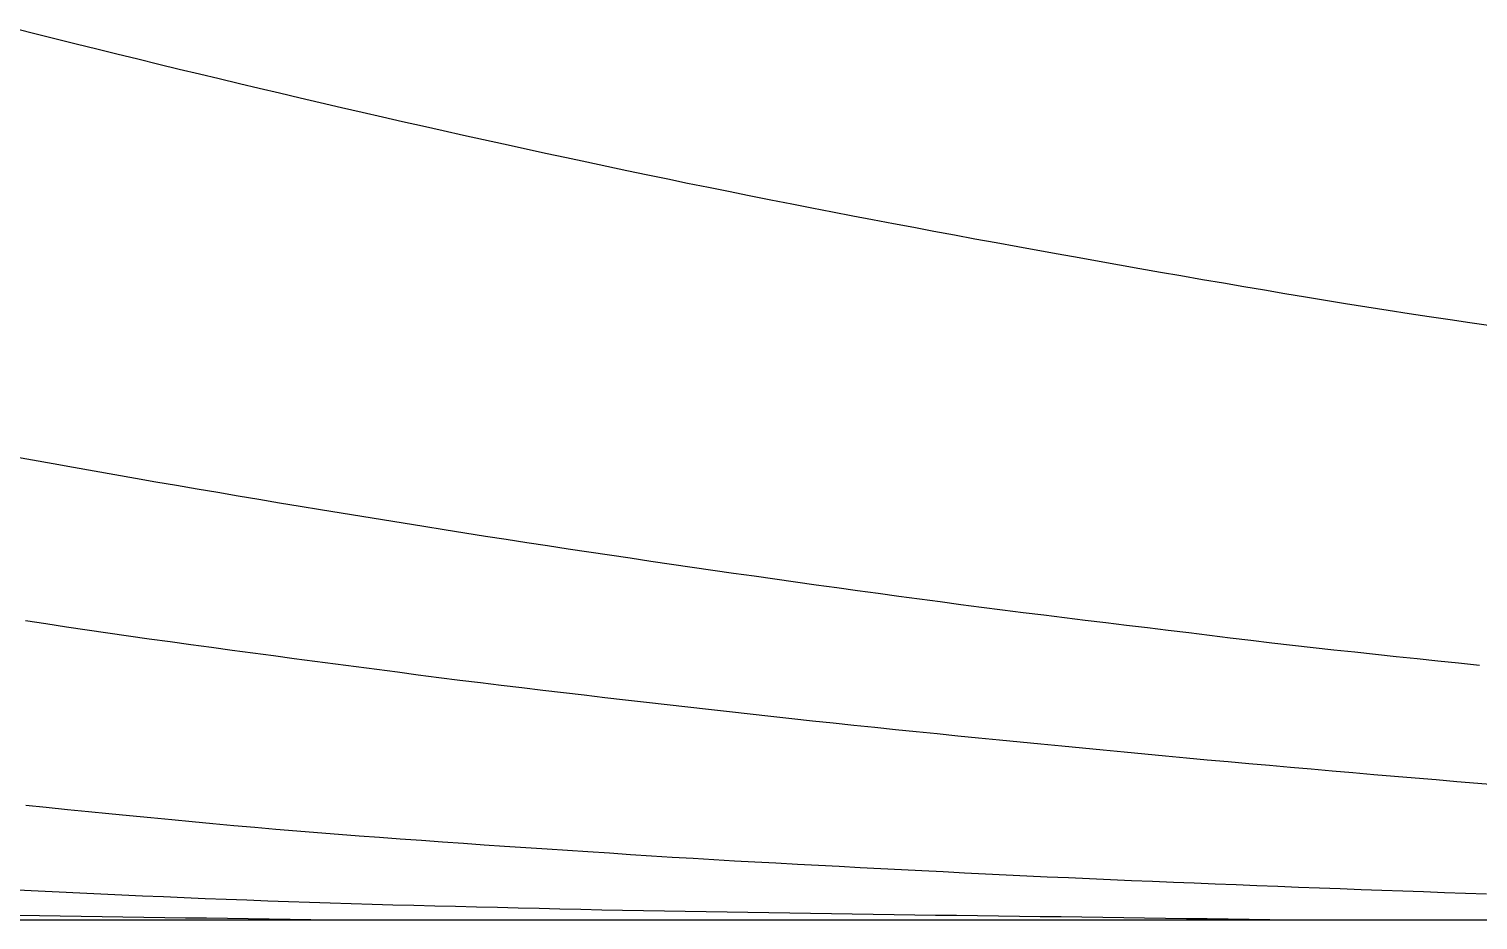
# Model space of a CAD drawing. Extents: x -4 to 218, y -16 to 16.
# Drawn here: x 58.51 to 65.45, y -15.92 to -11.65 of the extents above; entities that cross this region are included whole.
import ezdxf

# ---------------------------------------------------------------- set-up
doc = ezdxf.new("R2010")
doc.units = 0
doc.header["$MEASUREMENT"] = 0
doc.layers.add('Waterlines', color=7, linetype='Continuous')

msp = doc.modelspace()

# ---------------------------------------------------------------- linework, layer by layer
at = {"layer": 'Waterlines', "color": 135}
for points in [[(58.4508, -11.65367), (58.54579, -11.67739), (58.64129, -11.70114), (58.7365, -11.72471), (58.83501, -11.74898), (58.93148, -11.77265), (59.0317, -11.79714), (59.13285, -11.82173), (59.23022, -11.84531), (59.32682, -11.86859), (59.42216, -11.89147), (59.51837, -11.91445), (59.61349, -11.93705), (59.71115, -11.96013), (59.80878, -11.98308), (59.90478, -12.00552), (60.00759, -12.0294), (60.10694, -12.05234), (60.20399, -12.0746), (60.30008, -12.09651), (60.39521, -12.11805), (60.49496, -12.14048), (60.5917, -12.16209), (60.68753, -12.18334), (60.78317, -12.20439), (60.87806, -12.22513), (60.98388, -12.24809), (61.08488, -12.26982), (61.18205, -12.29056), (61.27832, -12.31094), (61.37428, -12.33111), (61.47404, -12.3519), (61.56986, -12.37171), (61.66489, -12.39119), (61.76454, -12.41146), (61.8608, -12.43088), (61.95939, -12.4506), (62.0634, -12.47123), (62.16362, -12.49095), (62.25986, -12.50975), (62.35876, -12.52893), (62.45627, -12.54771), (62.55114, -12.56586), (62.65134, -12.5849), (62.74767, -12.60309), (62.84372, -12.62112), (62.94318, -12.63967), (63.04121, -12.65785), (63.14312, -12.67662), (63.24625, -12.69551), (63.34288, -12.7131), (63.43901, -12.73049), (63.53959, -12.74859), (63.63621, -12.76586), (63.73274, -12.78303), (63.83046, -12.80029), (63.92974, -12.81773), (64.02656, -12.83463), (64.13081, -12.8527), (64.2312, -12.86998), (64.32919, -12.88673), (64.42756, -12.90342), (64.52539, -12.91987), (64.62344, -12.93622), (64.7195, -12.95207), (64.81541, -12.9677), (64.9172, -12.98406), (65.01989, -13.00027), (65.12112, -13.01596), (65.21692, -13.03052), (65.31642, -13.04534), (65.41161, -13.05924), (65.51118, -13.07351)], [(65.45692, -14.7008), (65.35744, -14.69058), (65.25813, -14.68031), (65.15849, -14.66993), (65.05908, -14.6595), (64.95962, -14.64896), (64.86015, -14.63832), (64.76064, -14.62756), (64.66119, -14.61664), (64.56194, -14.60553), (64.46246, -14.59408), (64.36308, -14.58226), (64.26382, -14.57012), (64.16457, -14.55782), (64.06519, -14.5456), (63.96603, -14.53358), (63.86693, -14.52166), (63.76765, -14.50972), (63.66834, -14.49774), (63.56905, -14.48569), (63.46984, -14.47354), (63.37068, -14.46128), (63.27131, -14.44884), (63.17229, -14.43627), (63.07301, -14.4235), (62.97396, -14.41059), (62.87465, -14.39749), (62.77575, -14.38431), (62.67648, -14.37095), (62.57718, -14.35746), (62.47831, -14.34391), (62.37923, -14.33022), (62.28033, -14.31645), (62.18117, -14.30255), (62.08218, -14.28857), (61.98313, -14.27449), (61.88423, -14.26035), (61.78515, -14.24609), (61.68623, -14.23177), (61.58728, -14.21736), (61.48825, -14.20284), (61.38947, -14.18825), (61.29043, -14.17353), (61.19152, -14.15873), (61.09272, -14.14383), (60.99388, -14.12882), (60.89505, -14.1137), (60.79625, -14.09848), (60.69745, -14.08313), (60.59862, -14.06767), (60.49971, -14.05208), (60.40104, -14.03641), (60.30197, -14.02056), (60.20365, -14.00472), (60.10496, -13.98871), (60.006, -13.97255), (59.90734, -13.95634), (59.80873, -13.94002), (59.71003, -13.9236), (59.6115, -13.9071), (59.51295, -13.8905), (59.41432, -13.87378), (59.3158, -13.85698), (59.21703, -13.84004), (59.11851, -13.82304), (59.02, -13.80593), (58.9215, -13.78871), (58.82307, -13.77137), (58.72455, -13.75387), (58.62617, -13.73626), (58.52775, -13.71849), (58.42907, -13.70052)], [(65.5485, -15.27431), (65.449, -15.26617), (65.34908, -15.25793), (65.24959, -15.24965), (65.14995, -15.24131), (65.05036, -15.23291), (64.95067, -15.22444), (64.85098, -15.21591), (64.7514, -15.20732), (64.65181, -15.19866), (64.55214, -15.18992), (64.45235, -15.18108), (64.35281, -15.17218), (64.25321, -15.16319), (64.15379, -15.15414), (64.05411, -15.14497), (63.95444, -15.13573), (63.85489, -15.12642), (63.75537, -15.11703), (63.6556, -15.10754), (63.55606, -15.09801), (63.45652, -15.08841), (63.35715, -15.07876), (63.25734, -15.06901), (63.1581, -15.05926), (63.05859, -15.04943), (62.95881, -15.03951), (62.85941, -15.02953), (62.75993, -15.01946), (62.66046, -15.00929), (62.561, -14.99902), (62.46154, -14.98862), (62.36214, -14.97812), (62.26276, -14.96751), (62.16336, -14.95677), (62.06395, -14.94592), (61.9644, -14.93494), (61.86515, -14.92389), (61.76575, -14.91271), (61.66653, -14.90146), (61.5671, -14.89011), (61.46782, -14.87871), (61.36818, -14.86719), (61.26917, -14.85569), (61.16959, -14.84407), (61.0704, -14.83242), (60.97097, -14.82069), (60.87161, -14.80891), (60.77211, -14.79703), (60.67278, -14.78508), (60.57344, -14.77299), (60.47409, -14.76055), (60.37495, -14.74734), (60.27597, -14.73428), (60.1772, -14.72134), (60.07783, -14.70834), (59.97885, -14.69535), (59.87943, -14.68226), (59.7806, -14.66919), (59.68147, -14.656), (59.58231, -14.64274), (59.48323, -14.6294), (59.38415, -14.61595), (59.28508, -14.60238), (59.186, -14.58867), (59.08692, -14.57479), (58.98779, -14.56073), (58.88895, -14.54653), (58.78992, -14.53212), (58.69106, -14.51756), (58.59203, -14.50277), (58.49329, -14.48785)], [(65.49064, -15.79666), (65.39034, -15.79314), (65.29014, -15.78958), (65.18986, -15.78599), (65.09002, -15.78237), (64.98965, -15.7787), (64.89008, -15.77503), (64.7906, -15.77134), (64.69084, -15.7676), (64.59113, -15.76385), (64.49139, -15.76007), (64.39158, -15.75626), (64.29152, -15.7524), (64.19181, -15.7485), (64.09171, -15.74453), (63.99178, -15.74051), (63.89159, -15.7364), (63.79163, -15.73221), (63.69081, -15.72791), (63.59027, -15.72352), (63.48917, -15.71901), (63.38769, -15.71439), (63.28899, -15.7098), (63.19064, -15.70513), (63.09143, -15.70033), (62.99077, -15.69537), (62.88908, -15.6903), (62.78715, -15.68515), (62.68961, -15.68018), (62.59095, -15.6751), (62.49117, -15.66994), (62.39097, -15.66472), (62.29119, -15.6595), (62.1909, -15.65425), (62.08667, -15.64882), (61.98663, -15.64371), (61.89014, -15.63857), (61.79073, -15.63264), (61.69093, -15.62648), (61.59087, -15.6202), (61.4914, -15.61389), (61.39145, -15.60748), (61.29042, -15.60096), (61.1878, -15.59428), (61.08999, -15.58787), (60.99174, -15.58138), (60.89081, -15.57466), (60.78818, -15.56776), (60.69028, -15.56113), (60.59196, -15.55439), (60.49144, -15.54742), (60.38978, -15.54026), (60.28861, -15.53301), (60.18964, -15.52576), (60.09117, -15.51837), (59.99216, -15.51075), (59.89249, -15.50285), (59.79278, -15.49472), (59.69262, -15.48631), (59.59222, -15.47764), (59.49111, -15.46868), (59.39079, -15.45957), (59.29232, -15.45044), (59.19406, -15.44116), (59.09422, -15.43158), (58.9923, -15.42167), (58.89351, -15.41196), (58.7955, -15.40223), (58.6945, -15.39212), (58.59353, -15.38194), (58.49612, -15.37205)], [(65.45369, -15.92031), (65.3538, -15.92031), (65.25379, -15.92031), (65.15384, -15.92031), (65.05379, -15.92031), (64.95392, -15.92031), (64.85367, -15.92031), (64.75352, -15.92031), (64.65318, -15.92031), (64.55315, -15.92031), (64.51251, -15.92031), (64.45377, -15.91949), (64.35374, -15.9181), (64.25375, -15.91671), (64.15371, -15.91533), (64.05355, -15.91394), (63.9537, -15.91256), (63.85363, -15.91117), (63.75376, -15.90979), (63.65391, -15.90842), (63.55374, -15.90704), (63.45374, -15.90568), (63.35355, -15.90432), (63.25367, -15.90297), (63.15362, -15.90164), (63.05329, -15.90034), (62.95329, -15.89909), (62.85295, -15.89801), (62.75365, -15.89664), (62.65343, -15.89512), (62.55369, -15.89357), (62.45382, -15.892), (62.35368, -15.89042), (62.2536, -15.88883), (62.154, -15.88725), (62.05378, -15.88566), (61.95383, -15.88408), (61.85374, -15.88251), (61.75374, -15.88095), (61.65358, -15.8794), (61.55356, -15.87791), (61.45329, -15.87652), (61.353, -15.87498), (61.25346, -15.87283), (61.15376, -15.87051), (61.0537, -15.86813), (60.95375, -15.86572), (60.85376, -15.86329), (60.75383, -15.86084), (60.65384, -15.85838), (60.554, -15.85591), (60.45376, -15.85343), (60.3539, -15.85094), (60.25351, -15.84844), (60.15371, -15.84594), (60.0535, -15.84334), (59.95373, -15.84023), (59.85375, -15.83679), (59.75404, -15.83323), (59.65408, -15.82958), (59.55421, -15.82585), (59.45428, -15.82203), (59.35451, -15.81815), (59.25433, -15.81415), (59.15467, -15.81008), (59.05455, -15.80588), (58.95463, -15.80154), (58.85477, -15.79705), (58.75487, -15.7924), (58.6549, -15.7876), (58.55476, -15.78265), (58.45496, -15.77759)], [(65.51141, -15.92031), (65.41144, -15.92031), (65.31136, -15.92031), (65.21128, -15.92031), (65.11147, -15.92031), (65.01157, -15.92031), (64.91139, -15.92031), (64.81135, -15.92031), (64.71127, -15.92031), (64.61137, -15.92031), (64.51132, -15.92031), (64.41136, -15.92031), (64.31142, -15.92031), (64.21145, -15.92031), (64.1113, -15.92031), (64.01147, -15.92031), (63.91123, -15.92031), (63.81123, -15.92031), (63.71107, -15.92031), (63.61136, -15.92031), (63.5114, -15.92031), (63.4114, -15.92031), (63.3111, -15.92031), (63.21092, -15.92031), (63.11123, -15.92031), (63.01148, -15.92031), (62.91103, -15.92031), (62.81144, -15.92031), (62.71133, -15.92031), (62.61117, -15.92031), (62.51122, -15.92031), (62.41126, -15.92031), (62.31154, -15.92031), (62.21139, -15.92031), (62.11156, -15.92031), (62.01105, -15.92031), (61.91147, -15.92031), (61.81135, -15.92031), (61.7115, -15.92031), (61.61174, -15.92031), (61.51118, -15.92031), (61.41113, -15.92031), (61.31067, -15.92031), (61.21118, -15.92031), (61.11137, -15.92031), (61.01095, -15.92031), (60.91173, -15.92031), (60.81125, -15.92031), (60.71109, -15.92031), (60.611, -15.92031), (60.51105, -15.92031), (60.41134, -15.92031), (60.31107, -15.92031), (60.21115, -15.92031), (60.11103, -15.92031), (60.01115, -15.92031), (59.91092, -15.92031), (59.81115, -15.92031), (59.71187, -15.92031), (59.61107, -15.92031), (59.5109, -15.92031), (59.41059, -15.92031), (59.31128, -15.92031), (59.211, -15.92031), (59.11125, -15.92031), (59.01194, -15.92031), (58.91127, -15.92031), (58.81096, -15.92031), (58.71103, -15.92031), (58.61107, -15.92031), (58.51126, -15.92031), (58.4109, -15.92031)], [(65.51743, -15.92031), (65.41724, -15.92031), (65.31739, -15.92031), (65.21735, -15.92031), (65.1175, -15.92031), (65.01735, -15.92031), (64.91742, -15.92031), (64.81723, -15.92031), (64.71745, -15.92031), (64.61717, -15.92031), (64.51726, -15.92031), (64.41729, -15.92031), (64.31733, -15.92031), (64.21722, -15.92031), (64.11729, -15.92031), (64.01747, -15.92031), (63.91747, -15.92031), (63.8172, -15.92031), (63.71725, -15.92031), (63.6173, -15.92031), (63.51731, -15.92031), (63.41718, -15.92031), (63.31738, -15.92031), (63.21738, -15.92031), (63.11727, -15.92031), (63.01738, -15.92031), (62.91739, -15.92031), (62.81733, -15.92031), (62.71735, -15.92031), (62.61723, -15.92031), (62.51743, -15.92031), (62.41722, -15.92031), (62.31712, -15.92031), (62.21718, -15.92031), (62.11734, -15.92031), (62.01719, -15.92031), (61.91728, -15.92031), (61.81705, -15.92031), (61.71719, -15.92031), (61.61718, -15.92031), (61.51721, -15.92031), (61.4171, -15.92031), (61.31717, -15.92031), (61.21722, -15.92031), (61.11712, -15.92031), (61.01709, -15.92031), (60.91727, -15.92031), (60.81705, -15.92031), (60.71733, -15.92031), (60.61721, -15.92031), (60.51709, -15.92031), (60.41708, -15.92031), (60.31712, -15.92031), (60.2172, -15.92031), (60.11725, -15.92031), (60.01709, -15.92031), (59.91725, -15.92031), (59.81701, -15.92031), (59.71719, -15.92031), (59.61678, -15.92031), (59.51722, -15.92031), (59.41711, -15.92031), (59.31729, -15.92031), (59.21688, -15.92031), (59.11708, -15.92031), (59.01715, -15.92031), (58.91705, -15.92031), (58.81689, -15.92031), (58.71721, -15.92031), (58.61695, -15.92031), (58.51712, -15.92031), (58.41701, -15.92031)], [(65.52354, -15.92031), (65.42339, -15.92031), (65.3234, -15.92031), (65.22332, -15.92031), (65.12328, -15.92031), (65.02298, -15.92031), (64.92304, -15.92031), (64.82332, -15.92031), (64.72292, -15.92031), (64.62304, -15.92031), (64.52282, -15.92031), (64.42295, -15.92031), (64.32274, -15.92031), (64.22269, -15.92031), (64.12244, -15.92031), (64.02257, -15.92031), (63.92243, -15.92031), (63.8222, -15.92031), (63.72216, -15.92031), (63.6221, -15.92031), (63.52208, -15.92031), (63.4221, -15.92031), (63.32199, -15.92031), (63.22186, -15.92031), (63.12181, -15.92031), (63.02184, -15.92031), (62.92165, -15.92031), (62.82154, -15.92031), (62.72156, -15.92031), (62.62127, -15.92031), (62.52138, -15.92031), (62.42147, -15.92031), (62.32121, -15.92031), (62.22116, -15.92031), (62.12087, -15.92031), (62.02093, -15.92031), (61.92083, -15.92031), (61.82098, -15.92031), (61.72089, -15.92031), (61.6209, -15.92031), (61.52091, -15.92031), (61.42039, -15.92031), (61.32048, -15.92031), (61.2205, -15.92031), (61.12028, -15.92031), (61.02044, -15.92031), (60.92006, -15.92031), (60.82014, -15.92031), (60.72017, -15.92031), (60.62006, -15.92031), (60.52007, -15.92031), (60.41988, -15.92031), (60.31986, -15.92031), (60.2197, -15.92031), (60.11967, -15.92031), (60.01965, -15.92031), (59.91943, -15.92031), (59.81966, -15.92031), (59.71909, -15.92031), (59.61961, -15.92031), (59.51948, -15.92031), (59.41933, -15.92031), (59.31918, -15.92031), (59.21917, -15.92031), (59.11916, -15.92031), (59.01875, -15.92031), (58.91873, -15.92031), (58.81873, -15.92031), (58.71873, -15.92031), (58.61859, -15.92031), (58.51861, -15.92031), (58.41845, -15.92031)], [(65.5239, -15.92031), (65.42409, -15.92031), (65.32391, -15.92031), (65.22391, -15.92031), (65.12397, -15.92031), (65.024, -15.92031), (64.92409, -15.92031), (64.8239, -15.92031), (64.72394, -15.92031), (64.62392, -15.92031), (64.52377, -15.92031), (64.42398, -15.92031), (64.32402, -15.92031), (64.22383, -15.92031), (64.1239, -15.92031), (64.02394, -15.92031), (63.92392, -15.92031), (63.82391, -15.92031), (63.72377, -15.92031), (63.62378, -15.92031), (63.52399, -15.92031), (63.42386, -15.92031), (63.32389, -15.92031), (63.2239, -15.92031), (63.12397, -15.92031), (63.02374, -15.92031), (62.92401, -15.92031), (62.82384, -15.92031), (62.72377, -15.92031), (62.62387, -15.92031), (62.52386, -15.92031), (62.42392, -15.92031), (62.32378, -15.92031), (62.22373, -15.92031), (62.12387, -15.92031), (62.02377, -15.92031), (61.9238, -15.92031), (61.8238, -15.92031), (61.7237, -15.92031), (61.62367, -15.92031), (61.52373, -15.92031), (61.42367, -15.92031), (61.32384, -15.92031), (61.22379, -15.92031), (61.12405, -15.92031), (61.0237, -15.92031), (60.9239, -15.92031), (60.82359, -15.92031), (60.72379, -15.92031), (60.62379, -15.92031), (60.52369, -15.92031), (60.42385, -15.92031), (60.32389, -15.92031), (60.22397, -15.92031), (60.12382, -15.92031), (60.02386, -15.92031), (59.92382, -15.92031), (59.82387, -15.92031), (59.72383, -15.92031), (59.62369, -15.92031), (59.52379, -15.92031), (59.42356, -15.92031), (59.32346, -15.92031), (59.22312, -15.92031), (59.123, -15.92031), (59.02345, -15.92031), (58.9234, -15.92031), (58.82366, -15.92031), (58.72342, -15.92031), (58.62379, -15.92031), (58.52357, -15.92031), (58.42378, -15.92031)], [(65.52715, -15.92031), (65.4273, -15.92031), (65.32696, -15.92031), (65.22687, -15.92031), (65.12686, -15.92031), (65.02688, -15.92031), (64.92688, -15.92031), (64.8269, -15.92031), (64.72693, -15.92031), (64.627, -15.92031), (64.52681, -15.92031), (64.42675, -15.92031), (64.32658, -15.92031), (64.22675, -15.92031), (64.12704, -15.92031), (64.02686, -15.92031), (63.92669, -15.92031), (63.82678, -15.92031), (63.72661, -15.92031), (63.62685, -15.92031), (63.52663, -15.92031), (63.42653, -15.92031), (63.3264, -15.92031), (63.22643, -15.92031), (63.12665, -15.92031), (63.0263, -15.92031), (62.92641, -15.92031), (62.82645, -15.92031), (62.72631, -15.92031), (62.62631, -15.92031), (62.5261, -15.92031), (62.42643, -15.92031), (62.32626, -15.92031), (62.22633, -15.92031), (62.12673, -15.92031), (62.02623, -15.92031), (61.92616, -15.92031), (61.82629, -15.92031), (61.72631, -15.92031), (61.62626, -15.92031), (61.52593, -15.92031), (61.4262, -15.92031), (61.32661, -15.92031), (61.22612, -15.92031), (61.12595, -15.92031), (61.02595, -15.92031), (60.92606, -15.92031), (60.82606, -15.92031), (60.72569, -15.92031), (60.62611, -15.92031), (60.52607, -15.92031), (60.42569, -15.92031), (60.3265, -15.92031), (60.2261, -15.92031), (60.12594, -15.92031), (60.02586, -15.92031), (59.92593, -15.92031), (59.82597, -15.92031), (59.72581, -15.92031), (59.62571, -15.92031), (59.52588, -15.92031), (59.4258, -15.92031), (59.32554, -15.92031), (59.2255, -15.92031), (59.12593, -15.92031), (59.02579, -15.92031), (58.92542, -15.92031), (58.82596, -15.92031), (58.7258, -15.92031), (58.62532, -15.92031), (58.52571, -15.92031), (58.42569, -15.92031)], [(65.54333, -15.92031), (65.44353, -15.92031), (65.34315, -15.92031), (65.24345, -15.92031), (65.14329, -15.92031), (65.04307, -15.92031), (64.94301, -15.92031), (64.84331, -15.92031), (64.74351, -15.92031), (64.64339, -15.92031), (64.54335, -15.92031), (64.4433, -15.92031), (64.34344, -15.92031), (64.24351, -15.92031), (64.14373, -15.92031), (64.04344, -15.92031), (63.94352, -15.92031), (63.84359, -15.92031), (63.74344, -15.92031), (63.64359, -15.92031), (63.54335, -15.92031), (63.4435, -15.92031), (63.34368, -15.92031), (63.2434, -15.92031), (63.14349, -15.92031), (63.04325, -15.92031), (62.94328, -15.92031), (62.84348, -15.92031), (62.74342, -15.92031), (62.64365, -15.92031), (62.5435, -15.92031), (62.44358, -15.92031), (62.34346, -15.92031), (62.24319, -15.92031), (62.14333, -15.92031), (62.04331, -15.92031), (61.94305, -15.92031), (61.84329, -15.92031), (61.74355, -15.92031), (61.64318, -15.92031), (61.54347, -15.92031), (61.4435, -15.92031), (61.34321, -15.92031), (61.24364, -15.92031), (61.14341, -15.92031), (61.04304, -15.92031), (60.94311, -15.92031), (60.84322, -15.92031), (60.74326, -15.92031), (60.64317, -15.92031), (60.54337, -15.92031), (60.44333, -15.92031), (60.34316, -15.92031), (60.24319, -15.92031), (60.14335, -15.92031), (60.04312, -15.92031), (59.94332, -15.92031), (59.84304, -15.92031), (59.74324, -15.92031), (59.64295, -15.92031), (59.54303, -15.92031), (59.44314, -15.92031), (59.34321, -15.92031), (59.24315, -15.92031), (59.14311, -15.92031), (59.04305, -15.92031), (58.9432, -15.92031), (58.84293, -15.92031), (58.74325, -15.92031), (58.64312, -15.92031), (58.54293, -15.92031), (58.44322, -15.92031)], [(65.45979, -15.92031), (65.35978, -15.92031), (65.25984, -15.92031), (65.1599, -15.92031), (65.06011, -15.92031), (64.95996, -15.92031), (64.85966, -15.92031), (64.75932, -15.92031), (64.65937, -15.92031), (64.55945, -15.92031), (64.45924, -15.92031), (64.35938, -15.92031), (64.25948, -15.92031), (64.15961, -15.92031), (64.05984, -15.92031), (63.95983, -15.92031), (63.85989, -15.92031), (63.75972, -15.92031), (63.65958, -15.92031), (63.55971, -15.92031), (63.45973, -15.92031), (63.35956, -15.92031), (63.25991, -15.92031), (63.15952, -15.92031), (63.05982, -15.92031), (62.95982, -15.92031), (62.85988, -15.92031), (62.75969, -15.92031), (62.65971, -15.92031), (62.55958, -15.92031), (62.45941, -15.92031), (62.35973, -15.92031), (62.25964, -15.92031), (62.15965, -15.92031), (62.05968, -15.92031), (61.95942, -15.92031), (61.85958, -15.92031), (61.75954, -15.92031), (61.65958, -15.92031), (61.55947, -15.92031), (61.45963, -15.92031), (61.35974, -15.92031), (61.25972, -15.92031), (61.15959, -15.92031), (61.05972, -15.92031), (60.95948, -15.92031), (60.85967, -15.92031), (60.75964, -15.92031), (60.65963, -15.92031), (60.55956, -15.92031), (60.45948, -15.92031), (60.3596, -15.92031), (60.25957, -15.92031), (60.15967, -15.92031), (60.05959, -15.92031), (59.95954, -15.92031), (59.85954, -15.92031), (59.7594, -15.92031), (59.65947, -15.92031), (59.55927, -15.92031), (59.45959, -15.92031), (59.35953, -15.92031), (59.25954, -15.92031), (59.15941, -15.92031), (59.05946, -15.92031), (58.95961, -15.92031), (58.85943, -15.92031), (58.75951, -15.92031), (58.65945, -15.92031), (58.55923, -15.92031), (58.45948, -15.92031)], [(65.46172, -15.92031), (65.36172, -15.92031), (65.26161, -15.92031), (65.16167, -15.92031), (65.06158, -15.92031), (64.9616, -15.92031), (64.86152, -15.92031), (64.76163, -15.92031), (64.66156, -15.92031), (64.56165, -15.92031), (64.46151, -15.92031), (64.36154, -15.92031), (64.26146, -15.92031), (64.16149, -15.92031), (64.06142, -15.92031), (63.96161, -15.92031), (63.86147, -15.92031), (63.76139, -15.92031), (63.66167, -15.92031), (63.56137, -15.92031), (63.46144, -15.92031), (63.36129, -15.92031), (63.26125, -15.92031), (63.16138, -15.92031), (63.06131, -15.92031), (62.96126, -15.92031), (62.86138, -15.92031), (62.76123, -15.92031), (62.66128, -15.92031), (62.56131, -15.92031), (62.46099, -15.92031), (62.36097, -15.92031), (62.26101, -15.92031), (62.16106, -15.92031), (62.06113, -15.92031), (61.96106, -15.92031), (61.86116, -15.92031), (61.76094, -15.92031), (61.66116, -15.92031), (61.56103, -15.92031), (61.46101, -15.92031), (61.36109, -15.92031), (61.26093, -15.92031), (61.16093, -15.92031), (61.06095, -15.92031), (60.96094, -15.92031), (60.86104, -15.92031), (60.76102, -15.92031), (60.66107, -15.92031), (60.56088, -15.92031), (60.46064, -15.92031), (60.36074, -15.92031), (60.26058, -15.92031), (60.16061, -15.92031), (60.06069, -15.92031), (59.96059, -15.92031), (59.92507, -15.92031), (59.86066, -15.91938), (59.76072, -15.91794), (59.66059, -15.91649), (59.5606, -15.91504), (59.46062, -15.91359), (59.36084, -15.91214), (59.26096, -15.91068), (59.16072, -15.90921), (59.06068, -15.90775), (58.96063, -15.90628), (58.86081, -15.9048), (58.76088, -15.90331), (58.66069, -15.90181), (58.56081, -15.9003), (58.4608, -15.89878)], [(65.46114, -15.92031), (65.36134, -15.92031), (65.26112, -15.92031), (65.1612, -15.92031), (65.06115, -15.92031), (64.96103, -15.92031), (64.86115, -15.92031), (64.76123, -15.92031), (64.66121, -15.92031), (64.56116, -15.92031), (64.46123, -15.92031), (64.36131, -15.92031), (64.26131, -15.92031), (64.16126, -15.92031), (64.06131, -15.92031), (63.96108, -15.92031), (63.86128, -15.92031), (63.76115, -15.92031), (63.66124, -15.92031), (63.5613, -15.92031), (63.46125, -15.92031), (63.36123, -15.92031), (63.26125, -15.92031), (63.16132, -15.92031), (63.06112, -15.92031), (62.96121, -15.92031), (62.86102, -15.92031), (62.76123, -15.92031), (62.66117, -15.92031), (62.5612, -15.92031), (62.46116, -15.92031), (62.36129, -15.92031), (62.26098, -15.92031), (62.16108, -15.92031), (62.06139, -15.92031), (61.96126, -15.92031), (61.86102, -15.92031), (61.7609, -15.92031), (61.66126, -15.92031), (61.56114, -15.92031), (61.46122, -15.92031), (61.36099, -15.92031), (61.26114, -15.92031), (61.16134, -15.92031), (61.0612, -15.92031), (60.96095, -15.92031), (60.86095, -15.92031), (60.76105, -15.92031), (60.66108, -15.92031), (60.56104, -15.92031), (60.46115, -15.92031), (60.36119, -15.92031), (60.26107, -15.92031), (60.16117, -15.92031), (60.06164, -15.92031), (59.96126, -15.92031), (59.86099, -15.92031), (59.76043, -15.92031), (59.66109, -15.92031), (59.5611, -15.92031), (59.46075, -15.92031), (59.36108, -15.92031), (59.26144, -15.92031), (59.16096, -15.92031), (59.06073, -15.92031), (58.96158, -15.92031), (58.861, -15.92031), (58.76094, -15.92031), (58.66055, -15.92031), (58.56101, -15.92031), (58.46132, -15.92031)], [(65.46764, -15.92031), (65.36777, -15.92031), (65.26798, -15.92031), (65.16766, -15.92031), (65.06764, -15.92031), (64.96773, -15.92031), (64.86755, -15.92031), (64.76743, -15.92031), (64.66731, -15.92031), (64.56732, -15.92031), (64.46721, -15.92031), (64.36698, -15.92031), (64.26714, -15.92031), (64.16696, -15.92031), (64.06694, -15.92031), (63.9669, -15.92031), (63.86675, -15.92031), (63.76665, -15.92031), (63.66672, -15.92031), (63.56665, -15.92031), (63.46655, -15.92031), (63.36667, -15.92031), (63.2663, -15.92031), (63.16618, -15.92031), (63.06656, -15.92031), (62.9663, -15.92031), (62.86632, -15.92031), (62.76608, -15.92031), (62.66635, -15.92031), (62.56599, -15.92031), (62.46603, -15.92031), (62.36636, -15.92031), (62.26577, -15.92031), (62.16582, -15.92031), (62.06572, -15.92031), (61.96576, -15.92031), (61.86591, -15.92031), (61.76557, -15.92031), (61.66548, -15.92031), (61.5654, -15.92031), (61.46529, -15.92031), (61.36557, -15.92031), (61.26503, -15.92031), (61.16496, -15.92031), (61.06492, -15.92031), (60.96501, -15.92031), (60.86505, -15.92031), (60.7648, -15.92031), (60.66478, -15.92031), (60.56437, -15.92031), (60.46489, -15.92031), (60.36469, -15.92031), (60.26444, -15.92031), (60.16479, -15.92031), (60.06453, -15.92031), (59.96421, -15.92031), (59.86439, -15.92031), (59.76407, -15.92031), (59.66422, -15.92031), (59.56411, -15.92031), (59.46394, -15.92031), (59.36409, -15.92031), (59.26402, -15.92031), (59.16395, -15.92031), (59.0636, -15.92031), (58.96357, -15.92031), (58.86398, -15.92031), (58.76394, -15.92031), (58.66361, -15.92031), (58.56295, -15.92031), (58.46331, -15.92031)], [(65.46844, -15.92031), (65.36841, -15.92031), (65.26827, -15.92031), (65.1682, -15.92031), (65.06827, -15.92031), (64.96786, -15.92031), (64.86802, -15.92031), (64.76794, -15.92031), (64.66801, -15.92031), (64.56791, -15.92031), (64.4678, -15.92031), (64.36789, -15.92031), (64.26759, -15.92031), (64.16784, -15.92031), (64.06747, -15.92031), (63.96757, -15.92031), (63.8672, -15.92031), (63.76748, -15.92031), (63.66761, -15.92031), (63.56733, -15.92031), (63.4672, -15.92031), (63.36688, -15.92031), (63.26702, -15.92031), (63.167, -15.92031), (63.06694, -15.92031), (62.96688, -15.92031), (62.86662, -15.92031), (62.76683, -15.92031), (62.66669, -15.92031), (62.56643, -15.92031), (62.46651, -15.92031), (62.36662, -15.92031), (62.26662, -15.92031), (62.16633, -15.92031), (62.06631, -15.92031), (61.96597, -15.92031), (61.8661, -15.92031), (61.76606, -15.92031), (61.66592, -15.92031), (61.56594, -15.92031), (61.46553, -15.92031), (61.36587, -15.92031), (61.26569, -15.92031), (61.16547, -15.92031), (61.06561, -15.92031), (60.96568, -15.92031), (60.86565, -15.92031), (60.7653, -15.92031), (60.66532, -15.92031), (60.56499, -15.92031), (60.46531, -15.92031), (60.36539, -15.92031), (60.26498, -15.92031), (60.16539, -15.92031), (60.06493, -15.92031), (59.96508, -15.92031), (59.86459, -15.92031), (59.76476, -15.92031), (59.66492, -15.92031), (59.56492, -15.92031), (59.46474, -15.92031), (59.36438, -15.92031), (59.26466, -15.92031), (59.16455, -15.92031), (59.06442, -15.92031), (58.9643, -15.92031), (58.86417, -15.92031), (58.76471, -15.92031), (58.66423, -15.92031), (58.56408, -15.92031), (58.46366, -15.92031)], [(65.47956, -15.92031), (65.37956, -15.92031), (65.27959, -15.92031), (65.17944, -15.92031), (65.07944, -15.92031), (64.97941, -15.92031), (64.87959, -15.92031), (64.77951, -15.92031), (64.67947, -15.92031), (64.57939, -15.92031), (64.47932, -15.92031), (64.37946, -15.92031), (64.27927, -15.92031), (64.17922, -15.92031), (64.07942, -15.92031), (63.97928, -15.92031), (63.87917, -15.92031), (63.77926, -15.92031), (63.67897, -15.92031), (63.57901, -15.92031), (63.47905, -15.92031), (63.37901, -15.92031), (63.2791, -15.92031), (63.17911, -15.92031), (63.07903, -15.92031), (62.97895, -15.92031), (62.87896, -15.92031), (62.77878, -15.92031), (62.67901, -15.92031), (62.57896, -15.92031), (62.47879, -15.92031), (62.37891, -15.92031), (62.27877, -15.92031), (62.17885, -15.92031), (62.07866, -15.92031), (61.97884, -15.92031), (61.87866, -15.92031), (61.77855, -15.92031), (61.67876, -15.92031), (61.57857, -15.92031), (61.47867, -15.92031), (61.37856, -15.92031), (61.27872, -15.92031), (61.17852, -15.92031), (61.07853, -15.92031), (60.97845, -15.92031), (60.87833, -15.92031), (60.77864, -15.92031), (60.67862, -15.92031), (60.57865, -15.92031), (60.47828, -15.92031), (60.3785, -15.92031), (60.27856, -15.92031), (60.17825, -15.92031), (60.07836, -15.92031), (59.97831, -15.92031), (59.87819, -15.92031), (59.77847, -15.92031), (59.67809, -15.92031), (59.57827, -15.92031), (59.4782, -15.92031), (59.37828, -15.92031), (59.27794, -15.92031), (59.17797, -15.92031), (59.07802, -15.92031), (58.97828, -15.92031), (58.87778, -15.92031), (58.77809, -15.92031), (58.67801, -15.92031), (58.57795, -15.92031), (58.47791, -15.92031)], [(65.48428, -15.92031), (65.38407, -15.92031), (65.28424, -15.92031), (65.18412, -15.92031), (65.08385, -15.92031), (64.98405, -15.92031), (64.8838, -15.92031), (64.78384, -15.92031), (64.68407, -15.92031), (64.58364, -15.92031), (64.48404, -15.92031), (64.38383, -15.92031), (64.28364, -15.92031), (64.18364, -15.92031), (64.08344, -15.92031), (63.98363, -15.92031), (63.88374, -15.92031), (63.78355, -15.92031), (63.68348, -15.92031), (63.58325, -15.92031), (63.4834, -15.92031), (63.38287, -15.92031), (63.28313, -15.92031), (63.18326, -15.92031), (63.08297, -15.92031), (62.9835, -15.92031), (62.88295, -15.92031), (62.78286, -15.92031), (62.68295, -15.92031), (62.58276, -15.92031), (62.48283, -15.92031), (62.38266, -15.92031), (62.28267, -15.92031), (62.18322, -15.92031), (62.08272, -15.92031), (61.98251, -15.92031), (61.88228, -15.92031), (61.78266, -15.92031), (61.68256, -15.92031), (61.58239, -15.92031), (61.48245, -15.92031), (61.38236, -15.92031), (61.28239, -15.92031), (61.18248, -15.92031), (61.08192, -15.92031), (60.9823, -15.92031), (60.88231, -15.92031), (60.78231, -15.92031), (60.6824, -15.92031), (60.58213, -15.92031), (60.4819, -15.92031), (60.38184, -15.92031), (60.28193, -15.92031), (60.18183, -15.92031), (60.08178, -15.92031), (59.98189, -15.92031), (59.88188, -15.92031), (59.78189, -15.92031), (59.68164, -15.92031), (59.5812, -15.92031), (59.48199, -15.92031), (59.38147, -15.92031), (59.28133, -15.92031), (59.18186, -15.92031), (59.08152, -15.92031), (58.98125, -15.92031), (58.88126, -15.92031), (58.78124, -15.92031), (58.68123, -15.92031), (58.58102, -15.92031), (58.48108, -15.92031)], [(65.50191, -15.92031), (65.40203, -15.92031), (65.30179, -15.92031), (65.20166, -15.92031), (65.10186, -15.92031), (65.00194, -15.92031), (64.9019, -15.92031), (64.80153, -15.92031), (64.70174, -15.92031), (64.60168, -15.92031), (64.50163, -15.92031), (64.40157, -15.92031), (64.30176, -15.92031), (64.20195, -15.92031), (64.10168, -15.92031), (64.00217, -15.92031), (63.90153, -15.92031), (63.80183, -15.92031), (63.70155, -15.92031), (63.6018, -15.92031), (63.50178, -15.92031), (63.40157, -15.92031), (63.30156, -15.92031), (63.20166, -15.92031), (63.1017, -15.92031), (63.00163, -15.92031), (62.90164, -15.92031), (62.80172, -15.92031), (62.70211, -15.92031), (62.60179, -15.92031), (62.50188, -15.92031), (62.40149, -15.92031), (62.30148, -15.92031), (62.20145, -15.92031), (62.1016, -15.92031), (62.00131, -15.92031), (61.90156, -15.92031), (61.80159, -15.92031), (61.70152, -15.92031), (61.60147, -15.92031), (61.50158, -15.92031), (61.40154, -15.92031), (61.30151, -15.92031), (61.20182, -15.92031), (61.10149, -15.92031), (61.00168, -15.92031), (60.90162, -15.92031), (60.80172, -15.92031), (60.70156, -15.92031), (60.60148, -15.92031), (60.50149, -15.92031), (60.4015, -15.92031), (60.30139, -15.92031), (60.20166, -15.92031), (60.10182, -15.92031), (60.00162, -15.92031), (59.90177, -15.92031), (59.80158, -15.92031), (59.70158, -15.92031), (59.60147, -15.92031), (59.50177, -15.92031), (59.40154, -15.92031), (59.30148, -15.92031), (59.2013, -15.92031), (59.10151, -15.92031), (59.00169, -15.92031), (58.90147, -15.92031), (58.80145, -15.92031), (58.70142, -15.92031), (58.60179, -15.92031), (58.50124, -15.92031)], [(65.50867, -15.92031), (65.40864, -15.92031), (65.30843, -15.92031), (65.20826, -15.92031), (65.10832, -15.92031), (65.00816, -15.92031), (64.90823, -15.92031), (64.80803, -15.92031), (64.7078, -15.92031), (64.60785, -15.92031), (64.50772, -15.92031), (64.40759, -15.92031), (64.30759, -15.92031), (64.20737, -15.92031), (64.10738, -15.92031), (64.00758, -15.92031), (63.90722, -15.92031), (63.80729, -15.92031), (63.70676, -15.92031), (63.60688, -15.92031), (63.50701, -15.92031), (63.40689, -15.92031), (63.30672, -15.92031), (63.20633, -15.92031), (63.10665, -15.92031), (63.00633, -15.92031), (62.90634, -15.92031), (62.80629, -15.92031), (62.70592, -15.92031), (62.60608, -15.92031), (62.50614, -15.92031), (62.40591, -15.92031), (62.30601, -15.92031), (62.20564, -15.92031), (62.10593, -15.92031), (62.00554, -15.92031), (61.90558, -15.92031), (61.80548, -15.92031), (61.7054, -15.92031), (61.60561, -15.92031), (61.5053, -15.92031), (61.40494, -15.92031), (61.30503, -15.92031), (61.20496, -15.92031), (61.10537, -15.92031), (61.00488, -15.92031), (60.90461, -15.92031), (60.80425, -15.92031), (60.70457, -15.92031), (60.60481, -15.92031), (60.50447, -15.92031), (60.40423, -15.92031), (60.30374, -15.92031), (60.20404, -15.92031), (60.10424, -15.92031), (60.00392, -15.92031), (59.90385, -15.92031), (59.80345, -15.92031), (59.70348, -15.92031), (59.60369, -15.92031), (59.5036, -15.92031), (59.40351, -15.92031), (59.30333, -15.92031), (59.20313, -15.92031), (59.10291, -15.92031), (59.00322, -15.92031), (58.90305, -15.92031), (58.8028, -15.92031), (58.70259, -15.92031), (58.60249, -15.92031), (58.50281, -15.92031)], [(65.50916, -15.92031), (65.40909, -15.92031), (65.30922, -15.92031), (65.20895, -15.92031), (65.10905, -15.92031), (65.00905, -15.92031), (64.90907, -15.92031), (64.80908, -15.92031), (64.70914, -15.92031), (64.60904, -15.92031), (64.509, -15.92031), (64.40914, -15.92031), (64.30894, -15.92031), (64.20902, -15.92031), (64.10893, -15.92031), (64.00893, -15.92031), (63.909, -15.92031), (63.80901, -15.92031), (63.70903, -15.92031), (63.60891, -15.92031), (63.50912, -15.92031), (63.40908, -15.92031), (63.30901, -15.92031), (63.20896, -15.92031), (63.10906, -15.92031), (63.00896, -15.92031), (62.90894, -15.92031), (62.80902, -15.92031), (62.70907, -15.92031), (62.60875, -15.92031), (62.50898, -15.92031), (62.40899, -15.92031), (62.30878, -15.92031), (62.20885, -15.92031), (62.10905, -15.92031), (62.0089, -15.92031), (61.90896, -15.92031), (61.80873, -15.92031), (61.70878, -15.92031), (61.60886, -15.92031), (61.50899, -15.92031), (61.40862, -15.92031), (61.30885, -15.92031), (61.20872, -15.92031), (61.10879, -15.92031), (61.00889, -15.92031), (60.90888, -15.92031), (60.80887, -15.92031), (60.70895, -15.92031), (60.60883, -15.92031), (60.50872, -15.92031), (60.40888, -15.92031), (60.30885, -15.92031), (60.20879, -15.92031), (60.10889, -15.92031), (60.00864, -15.92031), (59.90884, -15.92031), (59.80871, -15.92031), (59.70861, -15.92031), (59.60882, -15.92031), (59.50884, -15.92031), (59.40862, -15.92031), (59.30873, -15.92031), (59.20869, -15.92031), (59.10882, -15.92031), (59.00843, -15.92031), (58.90863, -15.92031), (58.80855, -15.92031), (58.70847, -15.92031), (58.60864, -15.92031), (58.50872, -15.92031)], [(65.51311, -15.92031), (65.41345, -15.92031), (65.31325, -15.92031), (65.21299, -15.92031), (65.11295, -15.92031), (65.01292, -15.92031), (64.91318, -15.92031), (64.81317, -15.92031), (64.7128, -15.92031), (64.61273, -15.92031), (64.51299, -15.92031), (64.41276, -15.92031), (64.31261, -15.92031), (64.21291, -15.92031), (64.11266, -15.92031), (64.01295, -15.92031), (63.91263, -15.92031), (63.81243, -15.92031), (63.71256, -15.92031), (63.61268, -15.92031), (63.51232, -15.92031), (63.41261, -15.92031), (63.31229, -15.92031), (63.21227, -15.92031), (63.11247, -15.92031), (63.01215, -15.92031), (62.91249, -15.92031), (62.81213, -15.92031), (62.71229, -15.92031), (62.61211, -15.92031), (62.51219, -15.92031), (62.41211, -15.92031), (62.31185, -15.92031), (62.21208, -15.92031), (62.11185, -15.92031), (62.01231, -15.92031), (61.91207, -15.92031), (61.81182, -15.92031), (61.71166, -15.92031), (61.61201, -15.92031), (61.51159, -15.92031), (61.4118, -15.92031), (61.31158, -15.92031), (61.21153, -15.92031), (61.11159, -15.92031), (61.0115, -15.92031), (60.9113, -15.92031), (60.81129, -15.92031), (60.71125, -15.92031), (60.61137, -15.92031), (60.5114, -15.92031), (60.41147, -15.92031), (60.31116, -15.92031), (60.21113, -15.92031), (60.11116, -15.92031), (60.01103, -15.92031), (59.91109, -15.92031), (59.8109, -15.92031), (59.71097, -15.92031), (59.61113, -15.92031), (59.51102, -15.92031), (59.41097, -15.92031), (59.31064, -15.92031), (59.21079, -15.92031), (59.11098, -15.92031), (59.0107, -15.92031), (58.91062, -15.92031), (58.81068, -15.92031), (58.7105, -15.92031), (58.61052, -15.92031), (58.51052, -15.92031)]]:
    msp.add_lwpolyline(points, dxfattribs=at)

doc.saveas('drawing.dxf')
